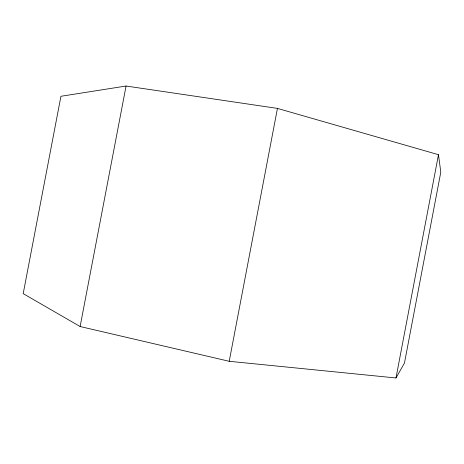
<?xml version="1.0" encoding="UTF-8"?>
<svg xmlns="http://www.w3.org/2000/svg" width="464" height="464" viewBox="0 0 464 464"><rect width="100%" height="100%" fill="white"/><g stroke="black" fill="none" stroke-linecap="round" stroke-linejoin="round"><path stroke-width="0.7" d="M80.121 326.534L126.069 86.026L277.449 108.402L438.48 154.692L440.8 172.138L404.457 363.068L395.978 377.974L229.216 361.294L80.121 326.534L23.2 293.637L60.935 96.28L126.069 86.026M229.216 361.294L277.449 108.402M395.978 377.974L438.48 154.692"/></g></svg>
